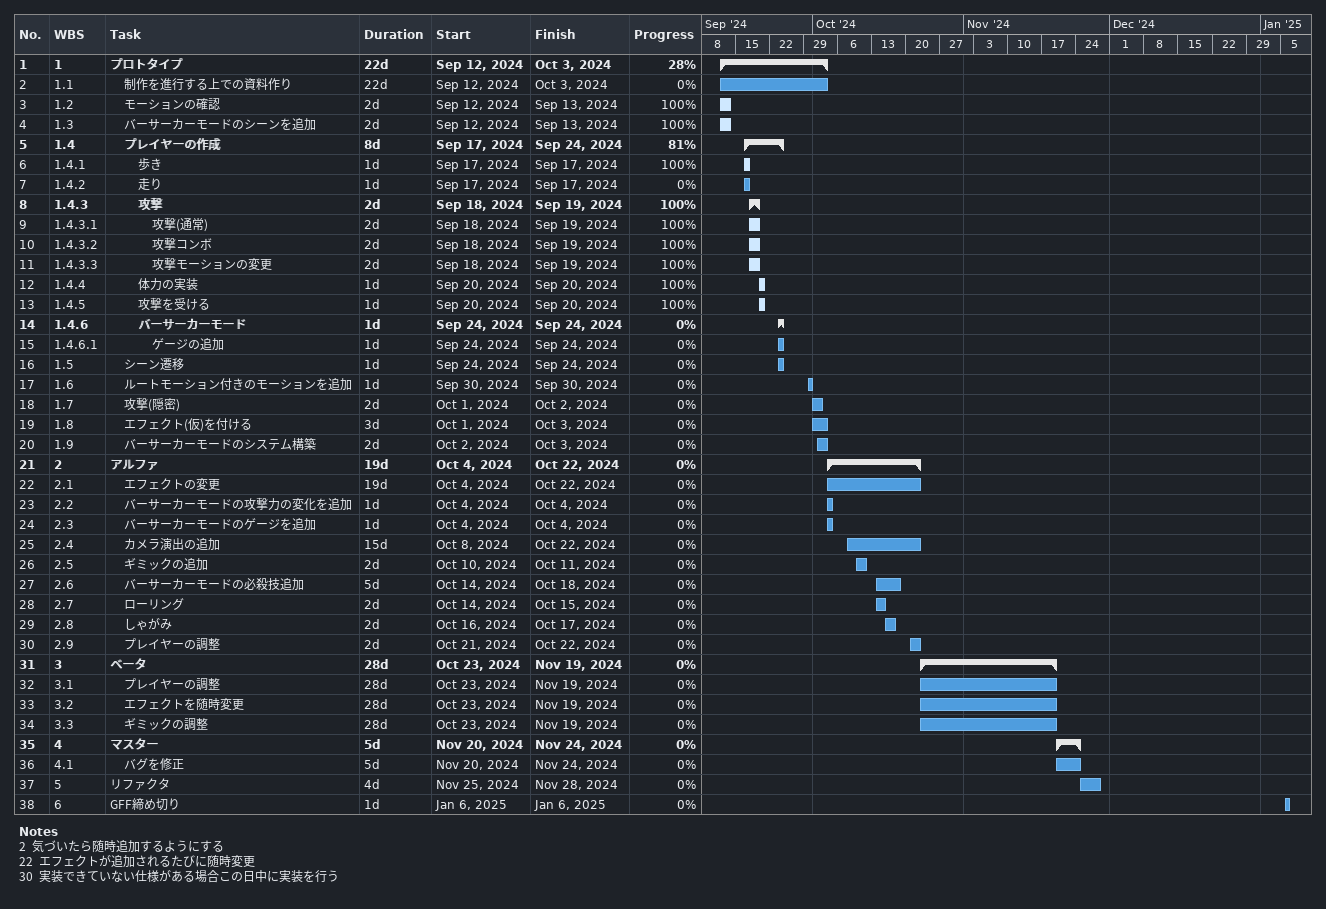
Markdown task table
| ID | WBS | Task | Duration | Start | Finish | % complete |
|---|---|---|---|---|---|---|
| 1 | 1 | **プロトタイプ** | 22d | 2024-09-12 | 2024-10-03 | 28 |
| 2 | 1.1 | 制作を進行する上での資料作り | 22d | 2024-09-12 | 2024-10-03 | 0 |
| 3 | 1.2 | モーションの確認 | 2d | 2024-09-12 | 2024-09-13 | 100 |
| 4 | 1.3 | バーサーカーモードのシーンを追加 | 2d | 2024-09-12 | 2024-09-13 | 100 |
| 5 | 1.4 | **プレイヤーの作成** | 8d | 2024-09-17 | 2024-09-24 | 81 |
| 6 | 1.4.1 | 歩き | 1d | 2024-09-17 | 2024-09-17 | 100 |
| 7 | 1.4.2 | 走り | 1d | 2024-09-17 | 2024-09-17 | 0 |
| 8 | 1.4.3 | **攻撃** | 2d | 2024-09-18 | 2024-09-19 | 100 |
| 9 | 1.4.3.1 | 攻撃(通常) | 2d | 2024-09-18 | 2024-09-19 | 100 |
| 10 | 1.4.3.2 | 攻撃コンボ | 2d | 2024-09-18 | 2024-09-19 | 100 |
| 11 | 1.4.3.3 | 攻撃モーションの変更 | 2d | 2024-09-18 | 2024-09-19 | 100 |
| 12 | 1.4.4 | 体力の実装 | 1d | 2024-09-20 | 2024-09-20 | 100 |
| 13 | 1.4.5 | 攻撃を受ける | 1d | 2024-09-20 | 2024-09-20 | 100 |
| 14 | 1.4.6 | **バーサーカーモード** | 1d | 2024-09-24 | 2024-09-24 | 0 |
| 15 | 1.4.6.1 | ゲージの追加 | 1d | 2024-09-24 | 2024-09-24 | 0 |
| 16 | 1.5 | シーン遷移 | 1d | 2024-09-24 | 2024-09-24 | 0 |
| 17 | 1.6 | ルートモーション付きのモーションを追加 | 1d | 2024-09-30 | 2024-09-30 | 0 |
| 18 | 1.7 | 攻撃(隠密) | 2d | 2024-10-01 | 2024-10-02 | 0 |
| 19 | 1.8 | エフェクト(仮)を付ける | 3d | 2024-10-01 | 2024-10-03 | 0 |
| 20 | 1.9 | バーサーカーモードのシステム構築 | 2d | 2024-10-02 | 2024-10-03 | 0 |
| 21 | 2 | **アルファ** | 19d | 2024-10-04 | 2024-10-22 | 0 |
| 22 | 2.1 | エフェクトの変更 | 19d | 2024-10-04 | 2024-10-22 | 0 |
| 23 | 2.2 | バーサーカーモードの攻撃力の変化を追加 | 1d | 2024-10-04 | 2024-10-04 | 0 |
| 24 | 2.3 | バーサーカーモードのゲージを追加 | 1d | 2024-10-04 | 2024-10-04 | 0 |
| 25 | 2.4 | カメラ演出の追加 | 15d | 2024-10-08 | 2024-10-22 | 0 |
| 26 | 2.5 | ギミックの追加 | 2d | 2024-10-10 | 2024-10-11 | 0 |
| 27 | 2.6 | バーサーカーモードの必殺技追加 | 5d | 2024-10-14 | 2024-10-18 | 0 |
| 28 | 2.7 | ローリング | 2d | 2024-10-14 | 2024-10-15 | 0 |
| 29 | 2.8 | しゃがみ | 2d | 2024-10-16 | 2024-10-17 | 0 |
| 30 | 2.9 | プレイヤーの調整 | 2d | 2024-10-21 | 2024-10-22 | 0 |
| 31 | 3 | **ベータ** | 28d | 2024-10-23 | 2024-11-19 | 0 |
| 32 | 3.1 | プレイヤーの調整 | 28d | 2024-10-23 | 2024-11-19 | 0 |
| 33 | 3.2 | エフェクトを随時変更 | 28d | 2024-10-23 | 2024-11-19 | 0 |
| 34 | 3.3 | ギミックの調整 | 28d | 2024-10-23 | 2024-11-19 | 0 |
| 35 | 4 | **マスター** | 5d | 2024-11-20 | 2024-11-24 | 0 |
| 36 | 4.1 | バグを修正 | 5d | 2024-11-20 | 2024-11-24 | 0 |
| 37 | 5 | リファクタ | 4d | 2024-11-25 | 2024-11-28 | 0 |
| 38 | 6 | GFF締め切り | 1d | 2025-01-06 | 2025-01-06 | 0 |

Notes
- 2: 気づいたら随時追加するようにする
- 22: エフェクトが追加されるたびに随時変更
- 30: 実装できていない仕様がある場合この日中に実装を行う
